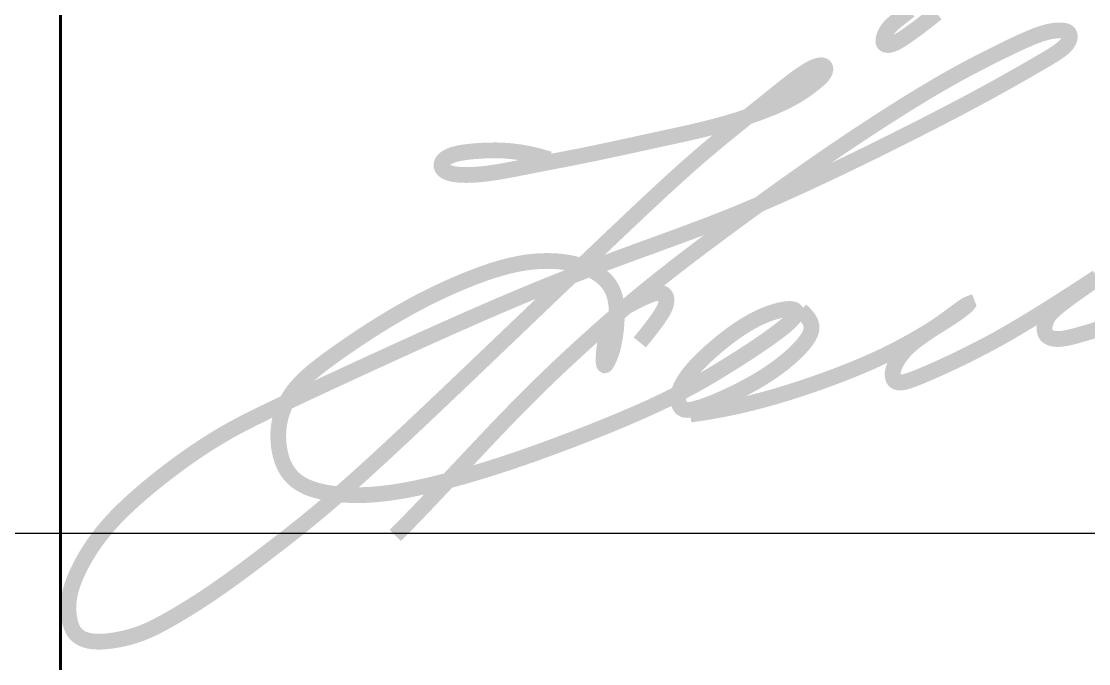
# Paper-space layout 'A4 Ф3' of a CAD drawing. Header units: millimetres. Extents: x 1 to 211, y 1 to 298.
# Drawn here: x 60.63 to 70.79, y 24.76 to 30.87 of the extents above; entities that cross this region are included whole.
import ezdxf

# ---------------------------------------------------------------- set-up
doc = ezdxf.new("R2010")
doc.units = ezdxf.units.MM
doc.layers.add('FORMAT', color=7, linetype='Continuous')
doc.layers.add('List', color=7, linetype='Continuous')

# ---------------------------------------------------------------- blocks, each defined once
blk = doc.blocks.new('СНН')
at = {"layer": 'List', "color": 0, "const_width": 0.3}
blk.add_lwpolyline([(16.6822896467836, 2.118832525771381), (16.56105592755534, 2.022139461935566), (16.45070763379755, 1.936047098531744), (16.35092460327422, 1.860035401835546), (16.26138667374937, 1.793584338122627), (16.18177368298697, 1.736173873668633), (16.111765468751, 1.687283974749163), (16.05093514992549, 1.646354604740537), (15.99842896987445, 1.612665715421655), (15.95328645308186, 1.585457255672096), (15.91454712403177, 1.563969174371393), (15.88125050720819, 1.547441420399124), (15.85243612709516, 1.535113942634851), (15.82714350817662, 1.526226689958136), (15.80441217493666, 1.520019611248528), (15.78344840071335, 1.515852663630255), (15.76412545426132, 1.51356583720613), (15.74648335318918, 1.513119130323616), (15.73056211510564, 1.514472541330192), (15.71640175761936, 1.517586068573308), (15.70404229833903, 1.522419710400455), (15.69352375487332, 1.52893346515907), (15.6848861448309, 1.537087331196659), (15.67814947633781, 1.546841306520619), (15.67325371958949, 1.558155387778242), (15.67011883529881, 1.570989571276726), (15.66866478417856, 1.58530385332331), (15.66881152694154, 1.601058230225234), (15.67047902430062, 1.61821269828971), (15.67358723696855, 1.636727253823977), (15.67805612565823, 1.656561893135247), (15.68388569087832, 1.677683280039587), (15.69139609232124, 1.70008474838832), (15.70098752947521, 1.723766299541608), (15.71306020182851, 1.748727934859616), (15.72801430886946, 1.774969655702506), (15.74625005008627, 1.802491463430442), (15.76816762496722, 1.831293359403588), (15.79416723300062, 1.861375344982079), (15.82477580356354, 1.892924100098426), (15.86102718558834, 1.926873018974319), (15.90408195789629, 1.964342174403796), (15.95510069930861, 2.00645163918088), (16.01524398864649, 2.054321486099624), (16.08567240473118, 2.109071787954022), (16.16754652638386, 2.17182261753814)], dxfattribs=at)
blk = doc.blocks.new('Н.Н.Соловьева')
blk.add_blockref('СНН', (0, 0))
blk = doc.blocks.new('СНП')
at = {"layer": 'List', "color": 0, "const_width": 0.3}
for points in [[(9.310406134596747, 9.33727335909637), (9.10652561681252, 9.396389962775764), (8.917012832402749, 9.44063263065027), (8.74123004902617, 9.471926225000537), (8.578539534341521, 9.492195608107181), (8.428303556007537, 9.503365642250849), (8.289884381682954, 9.50736118971215), (8.16264427902651, 9.50610711277173), (8.045945515696943, 9.501528273710257), (7.939183704860555, 9.495220391719776), (7.841887841713932, 9.487462613638321), (7.753620266961233, 9.478204943215388), (7.673943321306614, 9.467397384200458), (7.602419345454226, 9.454989940343033), (7.538610680108229, 9.440932615392597), (7.482079665972776, 9.425175413098628), (7.432388643752025, 9.407668337210623), (7.389147888260605, 9.388411387795628), (7.352159410755058, 9.367604550190812), (7.3212731566024, 9.34549780605092), (7.296339071169645, 9.32234113703069), (7.277207099823808, 9.298384524784844), (7.263727187931905, 9.27387795096812), (7.255749280860952, 9.249071397235248), (7.253123323977964, 9.224214845240965), (7.255786794468837, 9.199574942257925), (7.264027296794994, 9.175484998030505), (7.278219967236731, 9.152294987920987), (7.298739942074352, 9.130354887291695), (7.325962357588156, 9.110014671504892), (7.360262350058446, 9.091624315922878), (7.402015055765518, 9.075533795907972), (7.451595610989679, 9.06209308682245), (7.50922076117761, 9.051593834801565), (7.574473688441527, 9.044094369072354), (7.646779184060031, 9.039594689634832), (7.725562039311723, 9.038094796488984), (7.810247045475204, 9.039594689634832), (7.900258993829075, 9.044094369072354), (7.995022675651933, 9.051593834801565), (8.093962882222378, 9.06209308682245), (8.196583600034385, 9.07553379590798), (8.302705596443392, 9.091624315922893), (8.412228834020206, 9.1100146715049), (8.525053275335639, 9.1303548872917), (8.641078882960498, 9.152294987921003), (8.760205619465596, 9.17548499803052), (8.88233344742174, 9.199574942257932), (9.00736232939974, 9.224214845240965), (9.135242246483562, 9.249142225491404), (9.266123253809788, 9.274444577017412), (9.400205425028162, 9.300296887701215), (9.53768883378842, 9.326874145425052), (9.678773553740305, 9.354351338071154), (9.823659658533556, 9.38290345352177), (9.972547221817912, 9.41270547965913), (10.12563631724311, 9.443932404365476), (10.28292694541348, 9.47667588803668), (10.44361881475166, 9.510694281123158), (10.60671156063488, 9.545662606588962), (10.77120481844034, 9.581255887398134), (10.9360982235453, 9.617149146514741), (11.10039141132695, 9.653017406902812), (11.26308401716253, 9.688535691526404), (11.42317567642926, 9.723379023349572), (11.57992820640424, 9.757356084826846), (11.73365215196403, 9.790810196374593), (11.88492023988509, 9.824218337899701), (12.03430519694387, 9.858057489309012), (12.18237974991681, 9.892804630509396), (12.32971662558035, 9.928936741407718), (12.47688855071095, 9.966930801910841), (12.62446825208504, 10.00726379192562), (12.7726869614206, 10.05025857194667), (12.92040993020161, 10.09562152481974), (13.06616091485362, 10.14290491397827), (13.20846367180214, 10.19166100285574), (13.34584195747269, 10.24144205488562), (13.47681952829079, 10.2918003335014), (13.59992014068197, 10.34228810213653), (13.71366755107174, 10.3924576242245), (13.81696111104675, 10.44189634949168), (13.91020255283813, 10.49033247283597), (13.99416920383813, 10.53752937544823), (14.06963839143902, 10.58325043851926), (14.13738744303304, 10.62725904323988), (14.19819368601245, 10.66931857080092), (14.25283444776951, 10.7091924023932), (14.30208705569647, 10.74664391920754), (14.34661775549416, 10.78152025448956), (14.38664846609772, 10.81400354970404), (14.42229002475087, 10.84435969837056), (14.45365326869732, 10.87285459400872), (14.48084903518079, 10.89975413013811), (14.503988161445, 10.92532420027829), (14.52318148473366, 10.94983069794887), (14.53853984229048, 10.9735395166694), (14.55016298751396, 10.99661683992317), (14.55810633842162, 11.0188300110481), (14.56241422918576, 11.0398466633458), (14.5631309939787, 11.0593344301179), (14.56030096697272, 11.07696094466598), (14.55396848234014, 11.09239384029167), (14.54417787425324, 11.10530075029658), (14.53097347688435, 11.11534930798232), (14.51440701373662, 11.12225146217005), (14.49455976563675, 11.12589642375925), (14.47152040274231, 11.1262177191689), (14.44537759521086, 11.12314887481802), (14.41622001319997, 11.11662341712565), (14.3841363268672, 11.10657487251077), (14.34921520637012, 11.09293676739242), (14.31154532186628, 11.0756426281896), (14.27118209227972, 11.05463706025148), (14.22804793160026, 11.02990898464794), (14.18203200258419, 11.00145840137892), (14.13302346798779, 10.96928531044447), (14.08091149056734, 10.93338971184454), (14.02558523307913, 10.89377160557919), (13.96693385827944, 10.85043099164837), (13.90484652892455, 10.80336787005209), (13.83920501864132, 10.75258593374474), (13.76986154453885, 10.69810364749821), (13.69666093459678, 10.63994316903876), (13.61944801679479, 10.57812665609267), (13.53806761911253, 10.51267626638619), (13.45236456952968, 10.44361415764561), (13.36218369602588, 10.37096248759719), (13.26736982658081, 10.29474341396718), (13.16784906979936, 10.21498278750329), (13.06387265678745, 10.13172123103881), (12.95577309927622, 10.04500306042846), (12.84388290899681, 9.954872591526971), (12.72853459768038, 9.861374140189042), (12.61006067705808, 9.764552022269392), (12.48879365886104, 9.66445055362275), (12.36506605482042, 9.561114050103832), (12.23833788679997, 9.453790841729706), (12.10457921719386, 9.338545315166975), (11.95888761852884, 9.210645871244566), (11.79636066333169, 9.065360910791433), (11.61209592412919, 8.897958834636505), (11.40119097344808, 8.703708043608742), (11.15874338381513, 8.477876938537094), (10.87985072775713, 8.215733920250498), (10.56175954992603, 7.914656539022708), (10.21031228347458, 7.580458942906794), (9.833500333680727, 7.221064429400577), (9.439315105822422, 6.844396296001953), (9.035748005177611, 6.458377840208783), (8.630790437024244, 6.070932359518906), (8.232433806640266, 5.689983151430197), (7.848669519303626, 5.323453513440519), (7.486013720853991, 4.977852570830776), (7.145081519377891, 4.654032760014018), (6.825012763523579, 4.351432345186346), (6.524947301939306, 4.069489590543867), (6.244024983273321, 3.807642760282654), (5.981385656173874, 3.565330118598829), (5.736169169289218, 3.341989929688473), (5.507515371267601, 3.137060457747701), (5.294416932388474, 2.94974411264129), (5.095277809456088, 2.778299886908904), (4.908354780905885, 2.620750918758865), (4.731904625173321, 2.475120346399556), (4.564184120693838, 2.339431308039287), (4.403450045902888, 2.211706941886433), (4.247959179235916, 2.089970386149332), (4.095968299128372, 1.972244779036323), (3.946052844213711, 1.856932779294787), (3.798062893917415, 1.743955127828108), (3.652167187862972, 1.633612086078706), (3.508534465673871, 1.526203915489013), (3.367333466973603, 1.422030877501434), (3.228732931385654, 1.321393233558382), (3.092901598533516, 1.224591245102281), (2.960008208040676, 1.131925173575531), (2.830253475748296, 1.043654478818091), (2.703966022368232, 0.9598754142598906), (2.58150644483001, 0.8806434317284015), (2.463235340063159, 0.806013983051109), (2.349513304997206, 0.7360425200554559), (2.24070093656168, 0.6707844945689203), (2.137158831686107, 0.6102953584189664), (2.039247587300015, 0.5546305634330793), (1.947082779226141, 0.5037808673718658), (1.859799898860051, 0.4574782517286451), (1.776289416490522, 0.4153900039298933), (1.695441802406328, 0.3771834114020933), (1.616147526896246, 0.3425257615717214), (1.537297060249051, 0.3110843418652465), (1.457780872753518, 0.2825264397091587), (1.376489434698422, 0.2565193425299199), (1.292673813503509, 0.2328273789212929), (1.207027465112391, 0.2116030421461517), (1.120604442599654, 0.1930958666346285), (1.034458799039878, 0.1775553868168629), (0.9496445875076485, 0.1652311371229942), (0.8672158610775464, 0.1563726519831832), (0.7882266728241554, 0.1512294658275479), (0.7137310758220583, 0.1500511130862421), (0.6445843324688612, 0.1530316760938248), (0.5808465424542579, 0.1601434288024919), (0.5223790147909673, 0.1713031930688729), (0.4690430584917057, 0.1864277907495975), (0.4206999825691906, 0.2054340437012527), (0.3772110960361399, 0.2282387737804754), (0.3384377079052705, 0.2547588028438952), (0.3042411271893002, 0.2849109527481133), (0.2744503015295721, 0.3185750771296298), (0.2487647330819325, 0.3554831567444339), (0.2268515626308536, 0.3953302041283493), (0.2083779309608076, 0.4378112318172427), (0.1930109788562666, 0.4826212523469522), (0.1804178471017028, 0.5294552782533515), (0.1702656764815884, 0.5780083220722645), (0.1622216077803955, 0.6279753963395578), (0.1560498656952785, 0.6791300710169496), (0.1519030105741208, 0.7315601457696915), (0.1500306866774881, 0.7854319776888943), (0.150682538265946, 0.840911923865697), (0.1541082096000599, 0.8981663413912102), (0.1605573449403959, 0.9573615873565657), (0.1702795885475188, 1.018664018852867), (0.1835245846819948, 1.082239992971267), (0.2005096162330158, 1.148232761539595), (0.2213225206042757, 1.216693155332677), (0.2460187738280961, 1.287648899862062), (0.2746538519367974, 1.361127720639309), (0.3072832309627007, 1.437157343175982), (0.3439623869381265, 1.515765492983611), (0.3847467958953963, 1.59697989557376), (0.42969193386683, 1.680828276457987), (0.4789087535213901, 1.767310635234103), (0.5327301140746047, 1.856316067845), (0.5915443513786423, 1.947705944319814), (0.655739801285672, 2.041341634687732), (0.7257047996478628, 2.137084508977871), (0.8018276823173838, 2.234795937219395), (0.8844967851464042, 2.334337289441471), (0.9741004439870927, 2.435569935673221), (1.070869811189961, 2.538332140747598), (1.174407305098895, 2.642369748712589), (1.284158160556121, 2.747405498419944), (1.399567612403866, 2.853162128721443), (1.520080895484357, 2.959362378468846), (1.645143244639823, 3.065728986513903), (1.77419989471249, 3.171984691708388), (1.906696080544586, 3.277852232904081), (2.042114021503486, 3.383031243823516), (2.180083875057156, 3.487128937672451), (2.320272783198709, 3.589729422527454), (2.462347887921259, 3.690416806465087), (2.605976331217921, 3.788775197561882), (2.750825255081807, 3.884388703894416), (2.896561801506031, 3.976841433539227), (3.042853112483707, 4.065717494572879), (3.190181047424514, 4.151099420376567), (3.342286335404396, 4.235063445550018), (3.503724422915862, 4.320184229997572), (3.679050756451419, 4.409036433623612), (3.872820782503578, 4.504194716332499), (4.089589947564846, 4.60823373802858), (4.333913698127733, 4.723728158616211), (4.610347480684747, 4.85325263799978), (4.921534523603355, 4.998390938548453), (5.26246918275086, 5.156763232490732), (5.62623359586952, 5.324998794519935), (6.005909900701595, 5.499726899329402), (6.394580234989343, 5.67757682161244), (6.785326736475026, 5.855177836062381), (7.171231542900903, 6.029159217372551), (7.54537679200923, 6.196150240236271), (7.902398380119242, 6.353511168543946), (8.243147237858047, 6.501526222974327), (8.570028054429725, 6.641210613403266), (8.885445519038358, 6.773579549706589), (9.191804320888023, 6.899648241760132), (9.491509149182807, 7.020431899439728), (9.786964693126786, 7.136945732621228), (10.08057564192404, 7.250204951180457), (10.37410835536858, 7.361070279127666), (10.66677587561409, 7.469784497010721), (10.95715291540421, 7.576435899511892), (11.24381418748255, 7.681112781313437), (11.52533440459273, 7.783903437097642), (11.80028827947838, 7.88489616154677), (12.06725052488312, 7.984179249343092), (12.32479585355057, 8.081840995168873), (12.57200292666209, 8.178033775721708), (12.80996619915003, 8.273166295760412), (13.04028407438449, 8.367711342059145), (13.26455495573555, 8.462141701392026), (13.4843772465733, 8.556930160533218), (13.70134935026785, 8.652549506256854), (13.91706967018926, 8.749472525337074), (14.13313660970765, 8.84817200454804), (14.35079806469916, 8.948991442941235), (14.56989990106418, 9.051757188677676), (14.78993747720918, 9.156166302195771), (15.01040615154062, 9.261915843933878), (15.23080128246493, 9.368702874330381), (15.4506182283886, 9.476224453823676), (15.66935234771808, 9.584177642852133), (15.88649899885981, 9.692259501854153), (16.10148146531236, 9.800137709175537), (16.31343473094266, 9.907362414791812), (16.52142170470973, 10.01345438658597), (16.72450529557261, 10.11793439244096), (16.92174841249031, 10.22032320023976), (17.11221396442188, 10.32014157786533), (17.29496486032633, 10.41691029320065), (17.4690640091627, 10.51015011412867), (17.63374503030389, 10.59943989718852), (17.78892438477835, 10.6845908535439), (17.93468924402841, 10.76547228301466), (18.07112677949639, 10.84195348542067), (18.19832416262462, 10.91390376058175), (18.31636856485542, 10.98119240831778), (18.42534715763113, 11.04368872844861), (18.52534711239407, 11.10126202079408), (18.61651371468001, 11.15387961007456), (18.69922470639849, 11.20190092061242), (18.77391594355252, 11.24578340163055), (18.84102328214509, 11.28598450235184), (18.90098257817919, 11.32296167199916), (18.95422968765781, 11.35717235979541), (19.00120046658394, 11.38907401496346), (19.04233077096059, 11.4191240867262), (19.07804556048635, 11.44772193565038), (19.10872620964227, 11.47503456767811), (19.13474319660498, 11.50117090009544), (19.15646699955114, 11.52623985018834), (19.17426809665741, 11.55035033524282), (19.18851696610042, 11.57361127254486), (19.19958408605683, 11.59613157938048), (19.20783993470327, 11.61802017303567), (19.21358234734782, 11.63933514283689), (19.21681858782406, 11.65993126627237), (19.21748327709703, 11.67961249287081), (19.21551103613174, 11.69818277216088), (19.21083648589319, 11.71544605367129), (19.20339424734642, 11.73120628693072), (19.19311894145642, 11.74526742146785), (19.17994518918822, 11.75743340681138), (19.16383303658638, 11.76755902038252), (19.14484423001368, 11.77570235117256), (19.12306594091243, 11.78197231606532), (19.09858534072499, 11.78647783194463), (19.07148960089365, 11.7893278156943), (19.04186589286076, 11.79063118419816), (19.00980138806864, 11.79049685434001), (18.97538325795961, 11.78903374300368), (18.93853886006796, 11.78622732819271), (18.89855629629574, 11.78156933238952), (18.85456385463698, 11.77442803919624), (18.80568982308567, 11.76417173221498), (18.75106248963585, 11.7501686950479), (18.68981014228152, 11.73178721129713), (18.62106106901669, 11.70839556456479), (18.54394355783538, 11.679362038453), (18.4579018923791, 11.64426548876358), (18.36364433887933, 11.6035270600969), (18.26219515921505, 11.55777846925301), (18.15457861526524, 11.50765143303197), (18.04181896890887, 11.45377766823382), (17.92494048202493, 11.39678889165861), (17.80496741649239, 11.33731682010639), (17.68292403419023, 11.2759931703772), (17.55951860124922, 11.21322819535626), (17.43419540080726, 11.14854629226935), (17.30608272025404, 11.08125039442747), (17.17430884697927, 11.01064343514158), (17.03800206837262, 10.93602834772265), (16.8962906718238, 10.85670806548163), (16.74830294472249, 10.77198552172952), (16.5931671744584, 10.68116364977726), (16.43036033348546, 10.58379952172814), (16.26075413451473, 10.48046676485467), (16.08556897532149, 10.37199314522168), (15.90602525368104, 10.25920642889396), (15.72334336736865, 10.14293438193635), (15.53874371415965, 10.02400477041366), (15.35344669182931, 9.90324536039072), (15.16867269815294, 9.781483917932349), (14.98513584334424, 9.659198802021933), (14.8015250873706, 9.535470743317262), (14.61602310263782, 9.409031065394707), (14.42681256155171, 9.278611091830648), (14.23207613651807, 9.142942146201454), (14.02999649994269, 9.000755552083511), (13.81875632423139, 8.850782633053164), (13.59653828178997, 8.69175471268678), (13.36241727774545, 8.52301715144395), (13.11903714810972, 8.346371457316955), (12.86993396161588, 8.16423317518126), (12.61864378699705, 7.979017849912345), (12.36870269298634, 7.79314102638569), (12.12364674831685, 7.609018249476775), (11.8870120217217, 7.429065064061063), (11.66233458193399, 7.25569701501405), (11.45230709185915, 7.090775693329668), (11.25624859109186, 6.933946874475765), (11.07263471339912, 6.784302380038688), (10.89994109254794, 6.640934031604736), (10.73664336230529, 6.502933650760262), (10.5812171564382, 6.369393059091578), (10.43213810871365, 6.239404078185003), (10.28788185289864, 6.112058529626871), (10.14713830016129, 5.986563447015846), (10.00945447127411, 5.862586711999917), (9.874591664410746, 5.739911418239437), (9.742311177744831, 5.618320659394719), (9.612374309450002, 5.497597529126096), (9.484542357699892, 5.377525121093924), (9.358576620668137, 5.257886528958522), (9.234238396528374, 5.13846484638023), (9.110912847476483, 5.018641889091163), (8.986480591797333, 4.896194361110559), (8.858446111798042, 4.768497688529429), (8.724313889785721, 4.63292729743879), (8.581588408067484, 4.486858613929676), (8.42777414895045, 4.327667064093098), (8.260375594741728, 4.152728074020053), (8.076897227748438, 3.959417069801595), (7.876102138744753, 3.746548293482987), (7.661787852373104, 3.518691250926565), (7.439010501742975, 3.281854263948936), (7.21282621996386, 3.04204565436671), (6.988291140145246, 2.805273743996487), (6.770461395396623, 2.577546854654883), (6.564393118827479, 2.3648733081585), (6.375142443547304, 2.173261426323925)], [(11.99000594631883, 4.474581412269486), (12.30253890970175, 4.521018928464819), (12.60094301527876, 4.574392950348347), (12.88574566547461, 4.633649129055491), (13.15747426271404, 4.697733115721611), (13.41665620942179, 4.765590561482127), (13.66381890802261, 4.83616711747242), (13.89948976094123, 4.908408434827869), (14.1241961706024, 4.981260164683874), (14.33841002331194, 5.053825185638118), (14.54238114089997, 5.125835286137295), (14.73630382907769, 5.197179482090412), (14.92037239355628, 5.267746789406452), (15.09478114004694, 5.337426223994391), (15.25972437426088, 5.406106801763236), (15.41539640190928, 5.473677538621963), (15.56199152870333, 5.540027450479577), (15.69981046666852, 5.605082547942053), (15.82957955308739, 5.668916820403403), (15.95213153155677, 5.731641251954641), (16.06829914567349, 5.793366826686785), (16.1789151390344, 5.854204528690821), (16.2848122552363, 5.914265342057795), (16.38682323787605, 5.973660250878701), (16.48578083055046, 6.032500239244541), (16.58224019585887, 6.09079455596364), (16.67564617241058, 6.148145508713497), (16.76516601781741, 6.204053669888935), (16.84996698969117, 6.258019611884755), (16.92921634564367, 6.309543907095779), (17.00208134328673, 6.358127127916795), (17.06772924023214, 6.403269846742638), (17.12532729409173, 6.444472635968089), (17.17411678380134, 6.481199073290987), (17.21363507359293, 6.512764757621106), (17.24349354902253, 6.538448293171235), (17.26330359564612, 6.557528284154159), (17.27267659901973, 6.569283334782674), (17.27122394469936, 6.572992049269551), (17.25855701824101, 6.5679330318276), (17.23428720520069, 6.553384886669597), (17.19834973579936, 6.528996164509152), (17.1519752189178, 6.495895202063188), (17.09671810810173, 6.455580282549469), (17.03413285689689, 6.409549689185723), (16.965773918849, 6.359301705189714), (16.89319574750381, 6.306334613779199), (16.81795279640702, 6.252146698171912), (16.74159951910438, 6.198236241585618), (16.66552382068412, 6.145805570131244), (16.5904474124045, 6.094873181492431), (16.51692545706628, 6.045161616246026), (16.44551311747024, 5.996393414968856), (16.37676555641715, 5.948291118237762), (16.31123793670777, 5.900577266629561), (16.24948542114286, 5.852974400721087), (16.1920631725232, 5.805205061089189), (16.1394145295502, 5.757094758220148), (16.09153553452785, 5.708880882238084), (16.04831040566079, 5.660903793176622), (16.00962336115367, 5.61350385106931), (15.97535861921111, 5.567021415949774), (15.94540039803776, 5.521796847851589), (15.91963291583826, 5.478170506808339), (15.89794039081725, 5.436482752853635), (15.88019368025388, 5.397014821147138), (15.86621019772536, 5.359811447352861), (15.85579399588343, 5.324858242260908), (15.84874912737983, 5.292140816661365), (15.84487964486626, 5.261644781344337), (15.84398960099448, 5.233355747099913), (15.8458830484162, 5.207259324718194), (15.85036403978317, 5.183341124989276), (15.85730470557743, 5.161620763926407), (15.86684948760241, 5.142253878435447), (15.87921090549185, 5.125430110645432), (15.89460147887949, 5.111339102685356), (15.91323372739908, 5.100170496684249), (15.93532017068437, 5.092113934771113), (15.96107332836909, 5.087359059074991), (15.99070572008699, 5.086095511724863), (16.02467006994151, 5.08858925729222), (16.06437991991482, 5.095411550118228), (16.11148901645879, 5.107209966986523), (16.1676511060253, 5.124632084680747), (16.23451993506619, 5.148325479984521), (16.31374925003335, 5.178937729681472), (16.40699279737863, 5.217116410555235), (16.51590432355391, 5.26350909938943), (16.64152665486669, 5.31857307622306), (16.78245893704707, 5.382004434116623), (16.93668939568077, 5.453308969385972), (17.10220625635353, 5.531992478346978), (17.2769977446511, 5.617560757315509), (17.45905208615918, 5.709519602607407), (17.64635750646354, 5.807374810538561), (17.83690223114989, 5.910632177424815), (18.02880841424084, 6.018671703656572), (18.22073392350652, 6.130370205922332), (18.41147055515392, 6.24447870498512), (18.59981010539004, 6.359748221607979), (18.78454437042187, 6.474929776553913), (18.9644651464564, 6.588774390585975), (19.13836422970064, 6.700033084467186), (19.30503341636157, 6.8074568789606), (19.46287278521704, 6.909593088988266), (19.60871554532833, 7.004174206108622), (19.73900318832755, 7.088729016039117)], [(19.73273963311384, 7.063497856340347), (19.61496424352005, 6.981174271276408), (19.49324724251881, 6.895723708362339), (19.37418154129251, 6.811491490605128), (19.26436005102351, 6.732822941011761), (19.16903003905768, 6.663142794899677), (19.08805619739479, 6.602193436828223), (19.01995757419809, 6.548796663667189), (18.96325321763084, 6.50177427228639), (18.91646217585629, 6.459948059555621), (18.8781034970377, 6.422139822344682), (18.84669622933832, 6.387171357523364), (18.82075942092141, 6.353864461961485), (18.79901612843251, 6.321254922390401), (18.78100544244626, 6.28923448498768), (18.76647046201962, 6.257908885792481), (18.75515428620953, 6.227383860843907), (18.74680001407294, 6.197765146181104), (18.74115074466677, 6.169158477843218), (18.73794957704798, 6.14166959186938), (18.73693961027351, 6.115404224298714), (18.73792690938288, 6.090460558624869), (18.74096940334599, 6.066906568159488), (18.74618798711529, 6.044802673668733), (18.75370355564326, 6.024209295918751), (18.76363700388238, 6.005186855675709), (18.7761092267851, 5.987795773705748), (18.7912411193039, 5.972096470775028), (18.80915357639125, 5.958149367649696), (18.82992971349064, 5.946014885028887), (18.85350152800967, 5.9357534433436), (18.87976323784693, 5.927425462957813), (18.90860906090104, 5.9210913642355), (18.9399332150706, 5.916811567540634), (18.97362991825423, 5.914646493237178), (19.00959338835055, 5.91465656168912), (19.04771784325815, 5.916902193260426), (19.08792520555345, 5.921406045520562), (19.13024821652408, 5.92803972486093), (19.17474732213548, 5.936637074878426), (19.22148296835307, 5.947031939169924), (19.27051560114229, 5.959058161332336), (19.32190566646858, 5.972549584962543), (19.37571361029737, 5.98734005365744), (19.43199987859409, 6.003263411013925), (19.4908727715636, 6.020218956291294), (19.55263200636849, 6.038367811398579), (19.61762515441076, 6.057936553907211), (19.68619978709241, 6.079151761388658), (19.75870347581548, 6.102240011414345)], [(11.03043214625557, 5.849225276757607), (11.16560778917659, 6.016682787982482), (11.27334359137709, 6.155020552926771), (11.35692712614319, 6.267915143016438), (11.41964596676102, 6.359043129677438), (11.4647876865167, 6.432081084335713), (11.49563985869634, 6.490705578417227), (11.51549005658607, 6.538593183347934), (11.527625853472, 6.579420470553792), (11.53481763555123, 6.616245826891223), (11.53776704066482, 6.649654900938578), (11.53665851956478, 6.679615156704706), (11.53167652300313, 6.706094058198424), (11.52300550173189, 6.729059069428565), (11.51082990650309, 6.748477654403977), (11.49533418806876, 6.764317277133471), (11.4767027971809, 6.776545401625902), (11.45510390963184, 6.785156605216052), (11.43064060137506, 6.790253918542624), (11.4033996734043, 6.791967485570296), (11.37346792671333, 6.790427450263742), (11.34093216229592, 6.785763956587629), (11.30587918114582, 6.77810714850662), (11.2683957842568, 6.767587169985404), (11.22856877262262, 6.75433416498862), (11.1865174973579, 6.738499968208792), (11.14249151006071, 6.720323177249611), (11.09677291244998, 6.700064080442615), (11.04964380624462, 6.677982966119309), (11.00138629316355, 6.654340122611216), (10.95228247492572, 6.629395838249877), (10.90261445325003, 6.603410401366801), (10.85266432985542, 6.576644100293528), (10.80275760685696, 6.549169237344351), (10.7533933879544, 6.52030617076474), (10.70511417724362, 6.489187272782949), (10.65846247882051, 6.454944915627244), (10.61398079678095, 6.416711471525879), (10.57221163522085, 6.373619312707099), (10.53369749823608, 6.324800811399171), (10.49898088992255, 6.269388339830335), (10.46846687987223, 6.206958929445129), (10.44201079966146, 6.138868248553102), (10.41933054636269, 6.066916624680082), (10.40014401704833, 5.992904385351891), (10.38416910879083, 5.918631858094364), (10.37112371866262, 5.845899370433308), (10.36072574373613, 5.776507249894571), (10.35269308108381, 5.712255824003953), (10.34676532822795, 5.654612829574432), (10.34276888449041, 5.603715640567493), (10.3405518496429, 5.559369040231786), (10.33996232345713, 5.521377811815931), (10.34084840570482, 5.489546738568556), (10.3430581961577, 5.463680603738289), (10.34643979458748, 5.44358419057378), (10.35084130076588, 5.429062282323663), (10.35614336448476, 5.41992327750308), (10.36235683561653, 5.41599003569334), (10.36952511405376, 5.417089031742271), (10.37769159968901, 5.42304674049771), (10.38689969241484, 5.433689636807493), (10.3971927921238, 5.448844195519434), (10.40861429870846, 5.468336891481392), (10.42120761206139, 5.49199419954116), (10.43496188190727, 5.519743817652589), (10.44964925729937, 5.551918336193359), (10.46498763712307, 5.588951568647189), (10.48069492026379, 5.631277328497759), (10.49648900560691, 5.679329429228751), (10.51208779203783, 5.733541684323874), (10.52720917844194, 5.794347907266818), (10.54157106370465, 5.862181911541256), (10.55487326291918, 5.937134074855769), (10.56674325601008, 6.01792103181836), (10.57679043910976, 6.102915981261922), (10.5846242083506, 6.190492122019328), (10.58985395986499, 6.279022652923487), (10.59208908978533, 6.366880772807263), (10.59093899424401, 6.452439680503545), (10.58601306937341, 6.534072574845232), (10.57697857873583, 6.610481629977464), (10.56373425561313, 6.681684921294483), (10.54623670071706, 6.748029499502827), (10.5244425147594, 6.809862415308991), (10.4983082984519, 6.867530719419505), (10.46779065250632, 6.921381462540892), (10.43284617763443, 6.971761695379655), (10.39343147454798, 7.019018468642308), (10.34955016060973, 7.063444606383434), (10.3013939197864, 7.105116026049834), (10.24920145269573, 7.144054418436319), (10.19321145995542, 7.180281474337732), (10.13366264218322, 7.213818884548921), (10.07079369999683, 7.24468833986473), (10.00484333401399, 7.272911531079984), (9.936050244852416, 7.298510148989542), (9.864566332841106, 7.321484193727428), (9.790196297154177, 7.341746902784613), (9.712658036677032, 7.359189822991254), (9.631669450295062, 7.373704501177535), (9.546948436893665, 7.385182484173604), (9.458212895358235, 7.39351531880964), (9.365180724574172, 7.398594551915799), (9.267569823426866, 7.400311730322243), (9.16500405669397, 7.398446332221716), (9.056731152722136, 7.392329561257078), (8.941904805750266, 7.381180552433768), (8.819678710017264, 7.364218440757213), (8.689206559762043, 7.340662361232851), (8.549642049223499, 7.309731448866095), (8.40013887264054, 7.270644838662377), (8.23985072425207, 7.222621665627151), (8.068358067835256, 7.165112432104592), (7.886948445320305, 7.09849310979397), (7.697336168175691, 7.02337103773334), (7.501235547869884, 6.940353554960729), (7.300360895871351, 6.850048000514192), (7.096426523648565, 6.753061713431769), (6.891146742669997, 6.65000203275148), (6.686235864404115, 6.541476297511394), (6.483353949950092, 6.428240066577664), (6.283944058929889, 6.311641778128965), (6.089395000596173, 6.193178090172104), (5.901095584201608, 6.074345660713895), (5.720434618998857, 5.956641147761125), (5.548800914240586, 5.841561209320609), (5.387583279179456, 5.730602503399147), (5.238170523068134, 5.625261688003547), (5.101586712791465, 5.526597103973919), (4.977396945763016, 5.43391382348355), (4.864801577028539, 5.346078601539041), (4.763000961633783, 5.261958193146995), (4.671195454624498, 5.180419353314), (4.588585411046435, 5.100328837046667), (4.514371185945343, 5.020553399351577), (4.447753134366972, 4.93995979523536), (4.388053792606068, 4.857617601150842), (4.335084421953361, 4.773407679335889), (4.288778464948578, 4.687413713474633), (4.249069364131446, 4.599719387251219), (4.215890562041688, 4.510408384349773), (4.189175501219033, 4.419564388454404), (4.168857624203206, 4.327271083249257), (4.154870373533934, 4.233612152418437), (4.147129562911511, 4.138813520794649), (4.145480490678515, 4.043670077804733), (4.149750826338092, 3.949118954024108), (4.159768239393386, 3.856097280028187), (4.175360399347543, 3.765542186392366), (4.196354975703712, 3.678390803692074), (4.222579637965035, 3.5955802625027), (4.25386205563466, 3.518047693399658), (4.290077125271036, 3.446527795090844), (4.331288651653827, 3.380945538814074), (4.377607666618003, 3.321023463939617), (4.429145201998533, 3.266484109837797), (4.486012289630385, 3.217050015878875), (4.548319961348528, 3.172443721433175), (4.61617924898793, 3.132387765870952), (4.689701184383561, 3.096604688562514), (4.76893203079999, 3.064844775169035), (4.853658977220194, 3.03696929651516), (4.943604444056752, 3.012867269716416), (5.038490851722243, 2.992427711888346), (5.138040620629243, 2.975539640146457), (5.24197617119033, 2.962092071606313), (5.350019923818084, 2.951974023383421), (5.461894298925083, 2.945074512593315), (5.577497517732152, 2.941356545410371), (5.697431004693108, 2.941079084244428), (5.822471985070012, 2.944575080564142), (5.953397684124929, 2.952177485838184), (6.090985327119923, 2.964219251535247), (6.236012139317058, 2.981033329123981), (6.389255345978395, 3.002952670073078), (6.551492172366001, 3.030310225851188), (6.723222263046594, 3.063337212644306), (6.903834939805522, 3.101857905507593), (7.092441943732794, 3.145594844213519), (7.288155015918412, 3.19427056853457), (7.490085897452386, 3.2476076182432), (7.697346329424719, 3.305328533111897), (7.909048052925419, 3.367155852913128), (8.124302809044488, 3.432812117419359), (8.34229636059885, 3.502019866470099), (8.562510557313074, 3.574501640172947), (8.784501270638643, 3.649979978702589), (9.007824372027043, 3.728177422233663), (9.232035732929758, 3.808816510940822), (9.456691224798268, 3.891619784998709), (9.681346719084067, 3.976309784581985), (9.905558087238632, 4.062609049865308), (10.12877016807272, 4.150240121090348), (10.34998366983416, 4.23892553876692), (10.56808826813007, 4.328387843471837), (10.78197363856755, 4.418349575781952), (10.99052945675371, 4.508533276274086), (11.19264539829566, 4.598661485525077), (11.38721113880049, 4.688456744111761), (11.57311635387533, 4.77764159261094), (11.74954680553132, 4.865966317488187), (11.91687260139583, 4.953292188763775), (12.07575993550028, 5.03950822234669), (12.22687500187607, 5.124503434145928), (12.37088399455464, 5.208166840070468), (12.50845310756738, 5.290387456029314), (12.64024853494572, 5.371054297931436), (12.76693647072107, 5.45005638168584), (12.88902581322098, 5.527273474527248), (13.00639627795759, 5.602548348993401), (13.11877028473913, 5.675714528947793), (13.22587025337387, 5.746605538253881), (13.32741860367007, 5.81505490077518), (13.42313775543599, 5.880896140375142), (13.51275012847988, 5.943962780917274), (13.59597814261, 6.004088346265042), (13.67253496467954, 6.061124857630453), (13.74209674972137, 6.114998325619474), (13.80433039981332, 6.165653258186608), (13.85890281703319, 6.213034163286359), (13.9054809034588, 6.25708554887322), (13.94373156116795, 6.297751922901674), (13.97332169223846, 6.334977793326224), (13.99391819874813, 6.368707668101365), (14.00522499378932, 6.398839811877358), (14.00709403451253, 6.425087516087586), (13.99941428908277, 6.447117828861188), (13.98207472566509, 6.464597798327304), (13.95496431242451, 6.477194472615103), (13.91797201752607, 6.484574899853704), (13.8709868091348, 6.486406128172269), (13.81389765541573, 6.482355205699946), (13.74676007299138, 6.47207993195866), (13.67029577231426, 6.455201112041443), (13.58539301229435, 6.431330302434126), (13.49294005184166, 6.400079059622527), (13.39382514986618, 6.361058940092469), (13.28893656527789, 6.313881500329777), (13.1791625569868, 6.258158296820255), (13.0653913839029, 6.193500886049754), (12.94865009543493, 6.119890770937871), (12.83052090298664, 6.038789240139408), (12.71272480846055, 5.952027528742981), (12.59698281375914, 5.861436871837192), (12.48501592078493, 5.76884850451065), (12.37854513144042, 5.676093661851943), (12.27929144762812, 5.585003578949681), (12.18897587125051, 5.497409490892458), (12.10893079077333, 5.414791183616578), (12.0389341409151, 5.337222646448999), (11.97837524295759, 5.264426419564394), (11.92664341818252, 5.196125043137392), (11.88312798787166, 5.132041057342654), (11.84721827330675, 5.07189700235483), (11.81830359576954, 5.015415418348574), (11.79577327654178, 4.962318845498565), (11.77905364791975, 4.912366818609378), (11.76771908625788, 4.865466851005557), (11.76138097892515, 4.821563450641605), (11.75965071329052, 4.780601125472003), (11.76213967672296, 4.742524383451247), (11.76845925659144, 4.707277732533846), (11.77822084026493, 4.674805680674275), (11.79103581511238, 4.645052735827029), (11.80695044520415, 4.618185373860534), (11.827750501416, 4.595257942298758), (11.85565663132509, 4.577546756579636), (11.89288948250855, 4.566328132141073), (11.94166970254355, 4.562878384420962), (12.0042179390072, 4.568473828857207), (12.08275483947668, 4.584390780887751), (12.17950105152911, 4.611905555950478), (12.29567793129165, 4.651850533655483), (12.42850966909142, 4.703282350301662), (12.57422116380554, 4.764813706360094), (12.72903731431114, 4.835057302301862), (12.88918301948535, 4.912625838598039), (13.05088317820529, 4.996132015719716), (13.21036268934808, 5.084188534137972), (13.36384645179085, 5.175408094323863), (13.5081052736521, 5.268477386176023), (13.64209360001582, 5.362379057303144), (13.76531178520736, 5.456169744741437), (13.87726018355208, 5.548906085527107), (13.97743914937533, 5.639644716696388), (14.06534903700248, 5.727442275285476), (14.14049020075889, 5.811355398330597), (14.20236299496991, 5.890440722867985), (14.25033823621579, 5.964198821158355), (14.28326859009629, 6.033906006360609), (14.29987718446607, 6.10128252685817), (14.29888714717978, 6.168048631034452), (14.27902160609208, 6.235924567272881), (14.23900368905761, 6.306630583956881), (14.17755652393104, 6.38188692946985), (14.09340323856702, 6.46341385219523)]]:
    blk.add_lwpolyline(points, dxfattribs=at)
blk = doc.blocks.new('Соловьев Н.П.')
blk.add_blockref('СНП', (0, 0))
blk.add_blockref('СНП', (0, 0))
blk = doc.blocks.new('ОСНОВН_Л1_Ф3_ГОСТ')
at = {"layer": 'FORMAT', "linetype": 'Continuous', "lineweight": 60}
blk.add_line((-145, 0), (-145, 55), dxfattribs=at)
at = {"layer": 'FORMAT', "linetype": 'Continuous', "lineweight": 25}
blk.add_line((-185, 20), (-120, 20), dxfattribs=at)
at = {"layer": 'FORMAT', "ltscale": 100, "xscale": 0.5, "yscale": 0.5, "zscale": 0.5}
for name, p in [('Н.Н.Соловьева', (-145, 23.89040691511221)), ('Соловьев Н.П.', (-145, 18.89040691511221))]:
    blk.add_blockref(name, p, dxfattribs=at)

psp = doc.layouts.new('A4 Ф3')

# ---------------------------------------------------------------- block references
at = {"layer": 'FORMAT'}
psp.add_blockref('ОСНОВН_Л1_Ф3_ГОСТ', (206, 6), dxfattribs=at)

doc.saveas('drawing.dxf')
